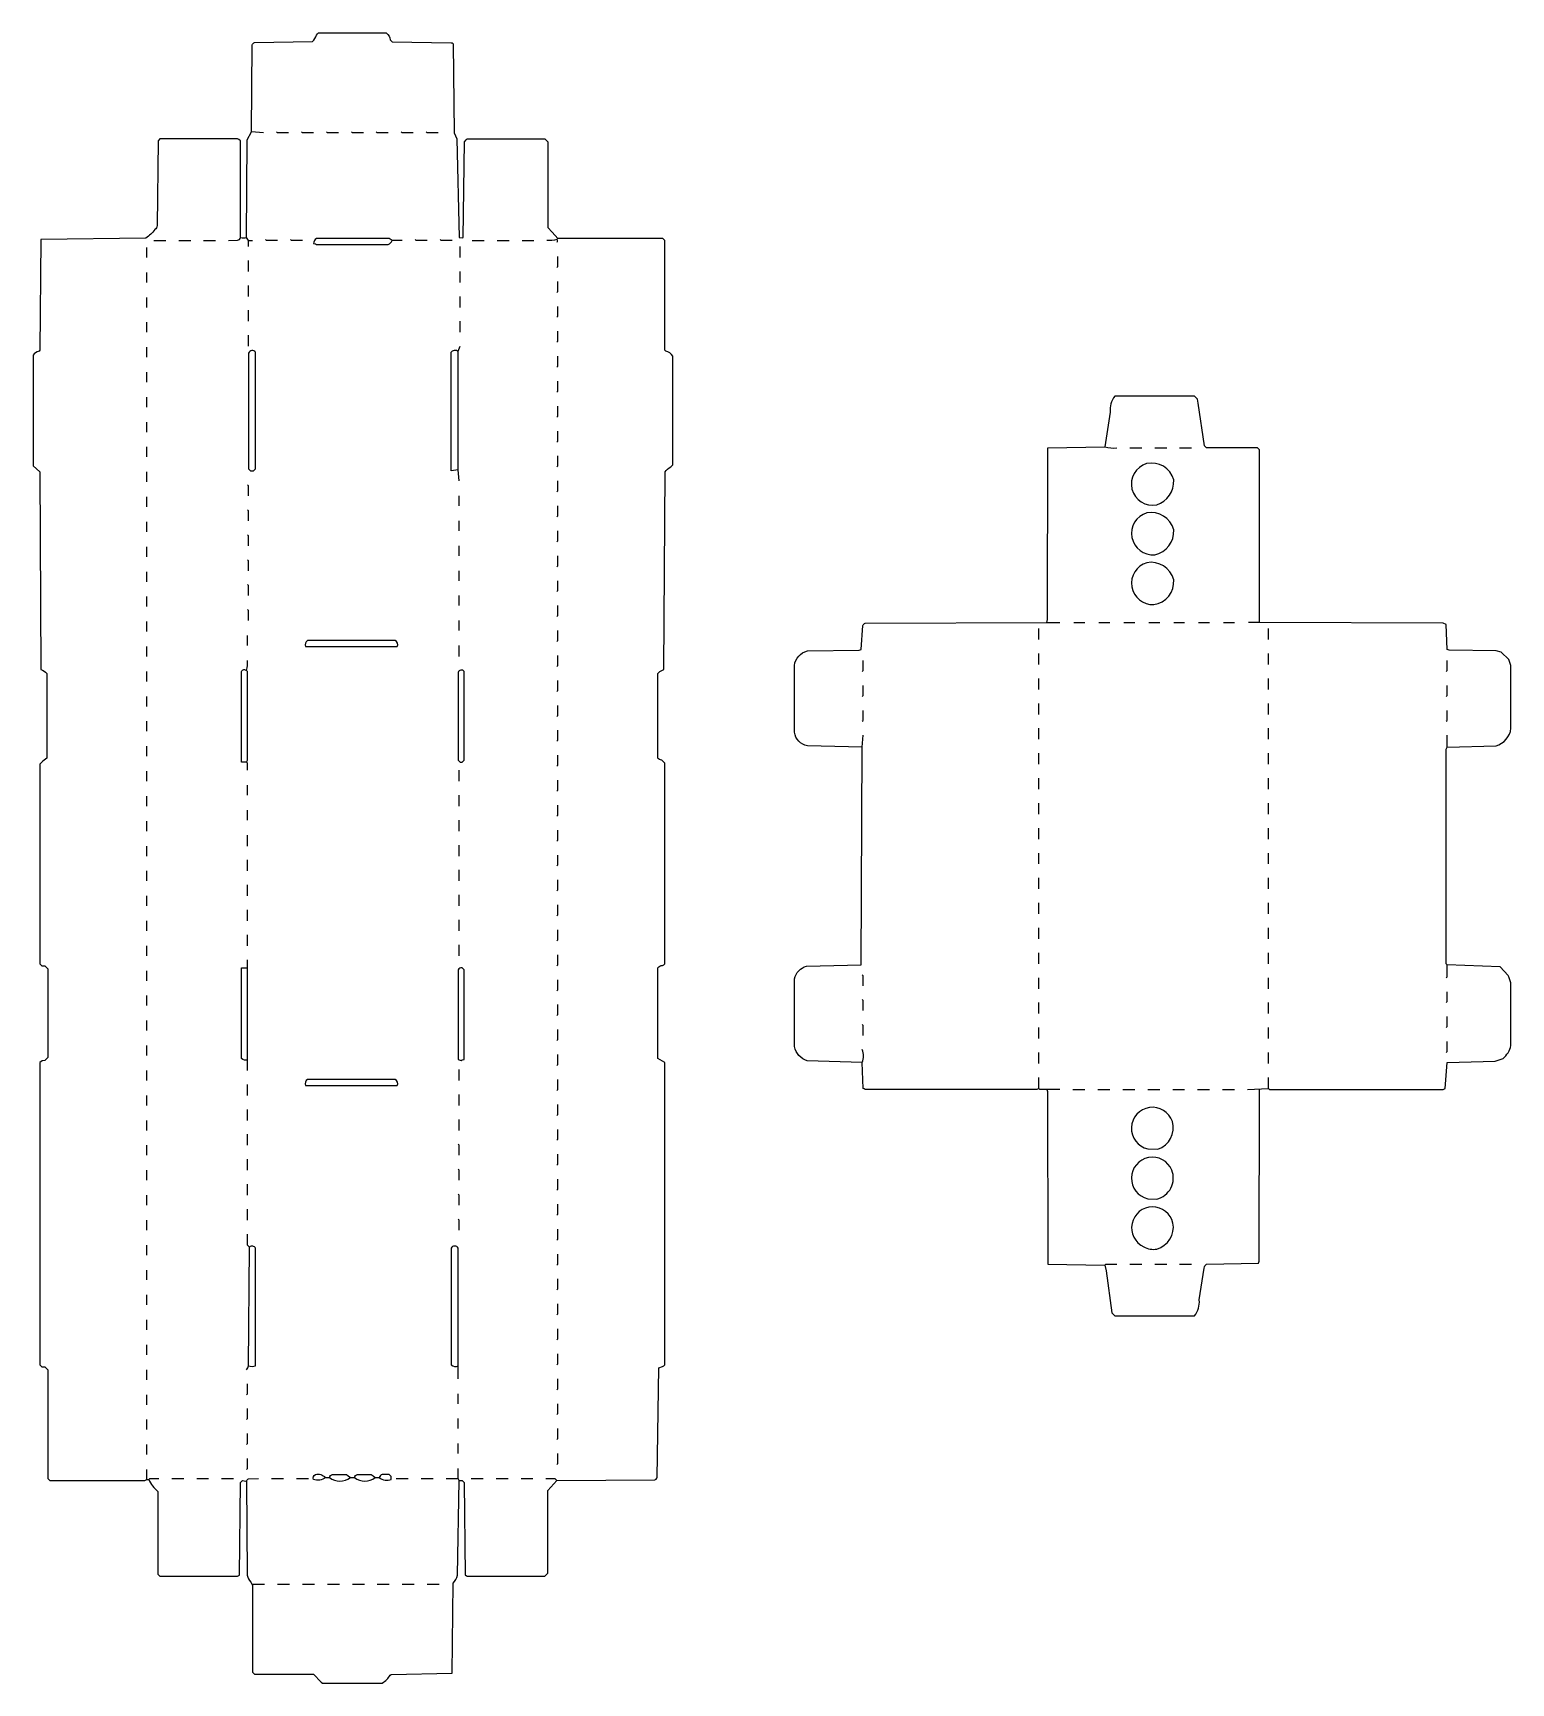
# Model space of a CAD drawing. Extents: x 76 to 1557, y 85 to 1739.
import ezdxf

# ---------------------------------------------------------------- set-up
doc = ezdxf.new("R2010")
doc.units = 0
doc.layers.get('0').update_dxf_attribs({"linetype": 'CONTINUOUS'})

msp = doc.modelspace()

# ---------------------------------------------------------------- linework, layer by layer
at = {"color": 250, "linetype": 'CONTINUOUS'}
for points in [[(292, 1525), (292, 1531), (290, 1534), (290.494899, 1631.995001), (295, 1640), (295.494254, 1726.994383, -0.234275), (298.008329, 1729.508616), (355.991671, 1730.491384, 0.134764), (360.2, 1736.9), (361, 1738), (362, 1739), (430, 1739, -0.243881), (434, 1732), (436, 1730), (495.1, 1729.2), (496, 1729), (497, 1728), (497.97755, 1639.021485), (500.545376, 1632.957217), (502.999592, 1534.020194), (506.1, 1533.7), (507.000434, 1534.020824), (508.494793, 1629.994899), (510, 1632), (511, 1633), (589, 1633), (592, 1630), (592, 1544), (596.247059, 1539.211765), (602, 1533), (601, 1532, -0.196637), (601, 1529)], [(272, 1531), (280.955446, 1531.445545, 0.41378), (284, 1534), (284, 1631), (282.1, 1632.2), (281, 1633), (203, 1633), (201.494119, 1630.994254), (200.505881, 1546.005746, -0.200187), (198, 1542, -0.112815), (188.995284, 1533.495193), (84, 1532), (83, 1421), (82, 1420, 0.180574), (76, 1416), (76, 1305), (83, 1299), (83.999898, 1101.0101, -0.086933), (90, 1097), (90, 1012), (86, 1009), (83, 1006), (83, 806), (85, 804), (88, 804), (91, 801), (91, 712), (89, 710), (88, 709), (85.088235, 708.647059), (83, 707), (83, 404), (85, 402), (88, 402), (91, 399), (91, 290), (93, 288), (188, 288), (190, 289), (192, 289), (193, 290), (202, 290)], [(284, 1534, 0.128589), (290, 1534)], [(446, 1531), (436, 1531), (433, 1533), (360, 1533, 0.236068), (357, 1528), (358.9, 1527.7), (360, 1527), (432, 1527, 0.166667), (436, 1531)], [(590, 290), (599, 290), (601, 288), (698.995001, 288.494899, 0.234802), (701.504586, 291.004504), (703, 401), (706.911765, 402.352941), (708, 403), (709, 404), (709, 707), (702, 711), (702, 802, -0.224743), (706.911765, 804.352941), (708, 805), (709, 806), (709, 1007), (706, 1010, -0.145376), (702, 1012), (702, 1097, -0.114561), (706.9, 1100.2), (708, 1101), (709.497462, 1298.997488, -0.154454), (715, 1304), (716, 1305), (717, 1306), (717, 1415, 0.208921), (710, 1420), (709, 1421), (709, 1531), (707, 1533), (602, 1533), (601, 1532, -0.075231), (591, 1531)], [(297, 1300), (298, 1301), (299, 1302), (299, 1419, 0.614436), (292, 1418), (292, 1302), (294, 1300), (297, 1300)], [(502, 1301), (495, 1300), (495, 1419, -0.449066), (502, 1420)], [(1305, 1148), (1305, 1321), (1303, 1323), (1252, 1323), (1250, 1325), (1243.384615, 1368.076923), (1243, 1372), (1240, 1375), (1160, 1375, 0.194006), (1155.42, 1358.94), (1150, 1324)], [(1092, 1148), (1092.502907, 1151.002873), (1093, 1323), (1150, 1324, 0.08251), (1162, 1323)], [(1202, 1266, 0.335696), (1219, 1291, 0.405327), (1191.9, 1307.3, 0.956776), (1202, 1266)], [(1200, 1216, 0.380854), (1219, 1241, 0.389922), (1192, 1258, 0.895514), (1200, 1216)], [(1199, 1166, 0.400459), (1219, 1191, 0.389922), (1192, 1208, 0.876508), (1199, 1166)], [(907, 1023), (852.009253, 1024.490391, -0.313774), (839, 1038), (839, 1105, -0.309278), (852.009253, 1119.509609), (903.990747, 1120.490391), (906.006897, 1121.082759), (907.479233, 1144.980831, -0.232357), (910.002717, 1147.502747), (1092, 1148), (1105, 1148)], [(1493, 1023), (1541.989805, 1024.489371, 0.303095), (1557, 1042), (1557, 1105), (1556.352941, 1106.088235), (1555, 1111), (1547.1, 1118.2), (1541.989805, 1119.510629), (1495.010195, 1120.489371), (1492.993641, 1121.079491), (1492, 1146), (1488.997312, 1147.502717), (1305, 1148), (1294, 1148)], [(441, 1124, 0.410752), (439, 1130), (351, 1130, 0.333333), (349, 1124), (441, 1124)], [(291, 1000), (291, 1007), (290, 1008), (290.2, 1008.9), (291, 1010), (291, 1099), (290, 1100, 0.075231), (291, 1110)], [(290, 1008), (285, 1008), (285, 1099, -0.524743), (290, 1100)], [(506, 1008), (507, 1009), (508, 1010), (508, 1099, 0.624332), (502, 1098), (502, 1010), (504, 1008), (506, 1008)], [(907, 707), (851.9, 708.7, -0.27723), (839, 723), (839, 791, -0.273083), (851.009085, 803.509427), (906.000084, 805.009174), (907, 1023), (908, 1035)], [(291, 710, -0.379966), (285, 711), (285, 802), (291, 802)], [(505, 709), (506.1, 709.7), (508, 710), (508, 800), (506, 802, 0.333333), (502, 800), (502, 710), (505, 709)], [(1293, 680), (1314, 681), (1315, 680), (1489, 680), (1491.006359, 681.079491), (1493, 707), (1540.989805, 708.489371), (1549, 711, 0.163427), (1557, 724), (1557, 787), (1554.8, 792.9), (1554.2, 794.1), (1546, 803), (1493, 805)], [(1105, 680), (1085, 680), (1084, 681), (1082, 680), (910, 680), (908.9, 680.7), (907.994118, 681.076471), (907, 707, 0.172027), (907, 720)], [(441, 684, 0.410752), (439, 690), (351, 690, 0.333333), (349, 684), (441, 684)], [(1150, 504), (1151.384615, 498.076923), (1157, 456), (1160, 453), (1240, 453, 0.192998), (1244.594595, 469.067568), (1249.42, 500.94, -0.185335), (1252, 505), (1303.961595, 505.998523), (1304.502907, 508.002873), (1305, 680)], [(1203, 620, 0.403337), (1217.7, 647.9, 1.698593), (1193.040984, 620.45082), (1203, 620)], [(1202, 570, 0.452333), (1217.2, 599.1, 1.640646), (1193.044554, 570.445545), (1202, 570)], [(1202, 520, 0.385653), (1218.3, 546.1, 1.59995), (1189.1, 522.2, 0.176471), (1202, 520)], [(290, 399, 0.120666), (292, 403), (293, 522), (291, 524), (291, 535)], [(292, 403, 0.187601), (299, 403), (299, 521, 0.465063), (293, 522)], [(502, 390), (502, 403), (502, 521, 0.580323), (495, 521), (495, 404, 0.33389), (502, 403)], [(290, 287), (290.494682, 193.005207, 0.09076), (294.2, 186.1), (296, 183), (296, 96), (298, 94), (357, 94), (364.9, 85.8), (366, 85), (426, 85, 0.119986), (434, 93), (435.008192, 93.50847), (496.000494, 95.022211), (497, 185, 0.108735), (501.505375, 193.005262), (503, 288), (502, 290), (502, 300)], [(192, 289, 0.115094), (201, 277), (201, 194), (203, 192), (281, 192), (283.000462, 193.021495), (284, 286), (286, 288), (289.1, 287.2), (290, 287, -0.321239), (292.040984, 289.54918), (302, 290)], [(369, 291, -0.28137), (357, 289, -0.356963), (359, 294, -0.291298), (369, 291), (373, 291, 0.340662), (394, 291)], [(373, 291, -0.226662), (376, 294), (390, 294), (391.846154, 292.769231), (394, 291), (398, 291, 0.340662), (419, 291)], [(398, 291, -0.226662), (401, 294), (415, 294), (416.846154, 292.769231), (419, 291), (423, 291, 0.28137), (435, 289), (435, 292), (433, 294), (426, 294, 0.226662), (423, 291)]]:
    msp.add_lwpolyline(points, format="xyb", dxfattribs=at)
at = {"color": 251, "linetype": 'CONTINUOUS'}
for points in [[(307, 1639), (295, 1640)], [(292, 1531), (296, 1531)], [(504, 1514), (504, 1525)], [(504, 1489), (504, 1500)], [(504, 1464), (504, 1475)], [(504, 1439), (504, 1450)], [(292, 1275), (292, 1285), (291, 1286)], [(292, 1250), (292, 1260), (291, 1261)], [(292, 1225), (292, 1235), (291, 1236)], [(292, 1200), (292, 1210), (291, 1211)], [(292, 1175), (292, 1185), (291, 1186)], [(292, 1150), (292, 1160), (291, 1161)], [(1314, 1131), (1314, 1142)], [(1314, 1106), (1314, 1117)], [(1314, 1081), (1314, 1092)], [(1314, 1056), (1314, 1067)], [(1314, 1031), (1314, 1042)], [(1314, 1006), (1314, 1017)], [(1314, 981), (1314, 992)], [(1314, 956), (1314, 967)], [(1314, 931), (1314, 942)], [(1314, 906), (1314, 917)], [(1314, 881), (1314, 892)], [(1314, 856), (1314, 867)], [(1314, 831), (1314, 842)], [(1314, 806), (1314, 817)], [(908, 784), (908, 794), (907, 795)], [(1314, 781), (1314, 792)], [(908, 759), (908, 769), (907, 770)], [(1314, 756), (1314, 767)], [(908, 734), (908, 744), (907, 745)], [(1314, 731), (1314, 742)], [(1314, 706), (1314, 717)], [(1118, 680), (1130, 680)], [(1143, 680), (1155, 680)], [(1168, 680), (1180, 680)], [(1193, 680), (1205, 680)], [(1218, 680), (1230, 680)], [(1243, 680), (1255, 680)], [(1268, 680), (1280, 680)], [(1314, 681), (1314, 692)], [(503, 664), (503, 675)], [(503, 639), (503, 650)], [(503, 614), (503, 624), (502, 625)], [(503, 589), (503, 599), (502, 600)], [(503, 564), (503, 574), (502, 575)], [(503, 539), (503, 549), (502, 550)], [(215, 290), (227, 290)], [(240, 290), (252, 290)], [(265, 290), (277, 290)], [(315, 290), (327, 290)], [(340, 290), (352, 290)], [(440, 290), (452, 290)], [(465, 290), (477, 290)], [(490, 290), (502, 290)], [(515, 290), (527, 290)], [(540, 290), (552, 290)], [(565, 290), (577, 290)]]:
    msp.add_lwpolyline(points, dxfattribs=at)
at = {"color": 252, "linetype": 'CONTINUOUS'}
for points in [[(332, 1639), (321, 1639), (320, 1640)], [(357, 1639), (346, 1639), (345, 1640)], [(382, 1639), (371, 1639), (370, 1640)], [(407, 1639), (396, 1639), (395, 1640)], [(432, 1639), (421, 1639), (420, 1640)], [(457, 1639), (446, 1639), (445, 1640)], [(482, 1639), (471, 1639), (470, 1640)], [(321, 1531), (310, 1531), (309, 1532)], [(346, 1531), (335, 1531), (334, 1532)], [(471, 1531), (460, 1531), (459, 1532)], [(496, 1531), (485, 1531), (484, 1532)], [(601, 1504), (602, 1505), (602, 1515)], [(601, 1479), (602, 1480), (602, 1490)], [(601, 1454), (602, 1455), (602, 1465)], [(601, 1429), (602, 1430), (602, 1440)], [(601, 1404), (602, 1405), (602, 1415)], [(601, 1379), (602, 1380), (602, 1390)], [(601, 1354), (602, 1355), (602, 1365)], [(601, 1329), (602, 1330), (602, 1340)], [(601, 1304), (602, 1305), (602, 1315)], [(601, 1279), (602, 1280), (602, 1290)], [(601, 1254), (602, 1255), (602, 1265)], [(601, 1229), (602, 1230), (602, 1240)], [(601, 1204), (602, 1205), (602, 1215)], [(601, 1179), (602, 1180), (602, 1190)], [(601, 1154), (602, 1155), (602, 1165)], [(601, 1129), (602, 1130), (602, 1140)], [(601, 1104), (602, 1105), (602, 1115)], [(907, 1099), (908, 1100), (908, 1110)], [(1492, 1099), (1493, 1100), (1493, 1110)], [(601, 1079), (602, 1080), (602, 1090)], [(907, 1074), (908, 1075), (908, 1085)], [(1492, 1074), (1493, 1075), (1493, 1085)], [(601, 1054), (602, 1055), (602, 1065)], [(907, 1049), (908, 1050), (908, 1060)], [(1492, 1049), (1493, 1050), (1493, 1060)], [(601, 1029), (602, 1030), (602, 1040)], [(601, 1004), (602, 1005), (602, 1015)], [(601, 979), (602, 980), (602, 990)], [(601, 954), (602, 955), (602, 965)], [(601, 929), (602, 930), (602, 940)], [(601, 904), (602, 905), (602, 915)], [(601, 879), (602, 880), (602, 890)], [(601, 854), (602, 855), (602, 865)], [(601, 829), (602, 830), (602, 840)], [(601, 804), (602, 805), (602, 815)], [(601, 779), (602, 780), (602, 790)], [(1492, 767), (1493, 768), (1493, 778)], [(601, 754), (602, 755), (602, 765)], [(1492, 742), (1493, 743), (1493, 753)], [(601, 729), (602, 730), (602, 740)], [(1492, 717), (1493, 718), (1493, 728)], [(601, 704), (602, 705), (602, 715)], [(601, 679), (602, 680), (602, 690)], [(601, 654), (602, 655), (602, 665)], [(601, 629), (602, 630), (602, 640)], [(601, 604), (602, 605), (602, 615)], [(601, 579), (602, 580), (602, 590)], [(601, 554), (602, 555), (602, 565)], [(601, 529), (602, 530), (602, 540)], [(601, 504), (602, 505), (602, 515)], [(601, 479), (602, 480), (602, 490)], [(601, 454), (602, 455), (602, 465)], [(601, 429), (602, 430), (602, 440)], [(601, 404), (602, 405), (602, 415)], [(290, 374), (291, 375), (291, 385)], [(601, 379), (602, 380), (602, 390)], [(601, 354), (602, 355), (602, 365)], [(290, 349), (291, 350), (291, 360)], [(290, 324), (291, 325), (291, 335)], [(601, 329), (602, 330), (602, 340)], [(601, 304), (602, 305), (602, 315)], [(290, 299), (291, 300), (291, 310)]]:
    msp.add_lwpolyline(points, dxfattribs=at)
at = {"color": 250, "linetype": 'CONTINUOUS'}
for points in [[(190, 1514), (190, 1524)], [(197, 1531), (209, 1531)], [(222, 1531), (234, 1531)], [(247, 1531), (259, 1531)], [(516, 1531), (528, 1531)], [(541, 1531), (553, 1531)], [(566, 1531), (578, 1531)], [(292, 1500), (292, 1511)], [(190, 1489), (190, 1499)], [(190, 1464), (190, 1474)], [(292, 1475), (292, 1486)], [(292, 1450), (292, 1461)], [(190, 1439), (190, 1449)], [(190, 1414), (190, 1424)], [(292, 1425), (292, 1436)], [(503, 1290), (502, 1301), (502, 1420), (504, 1425)], [(190, 1389), (190, 1399)], [(190, 1364), (190, 1374)], [(190, 1339), (190, 1349)], [(190, 1314), (190, 1324)], [(1175, 1323), (1187, 1323)], [(1200, 1323), (1212, 1323)], [(1225, 1323), (1237, 1323)], [(190, 1289), (190, 1299)], [(190, 1264), (190, 1274)], [(503, 1265), (503, 1275)], [(190, 1239), (190, 1249)], [(503, 1240), (503, 1250)], [(190, 1214), (190, 1224)], [(503, 1215), (503, 1225)], [(190, 1189), (190, 1199)], [(503, 1190), (503, 1200)], [(503, 1165), (503, 1175)], [(190, 1164), (190, 1174)], [(190, 1139), (190, 1149)], [(503, 1140), (503, 1150)], [(1084, 1131), (1084, 1142)], [(1119, 1148), (1130, 1148)], [(1144, 1148), (1155, 1148)], [(1169, 1148), (1180, 1148)], [(1194, 1148), (1205, 1148)], [(1219, 1148), (1230, 1148)], [(1244, 1148), (1255, 1148)], [(1269, 1148), (1280, 1148)], [(291, 1125), (291, 1135)], [(503, 1114), (503, 1125)], [(190, 1114), (190, 1124)], [(1084, 1106), (1084, 1117)], [(190, 1089), (190, 1099)], [(1084, 1081), (1084, 1092)], [(190, 1064), (190, 1074)], [(1084, 1056), (1084, 1067)], [(190, 1039), (190, 1049)], [(1084, 1031), (1084, 1042)], [(1492, 792), (1493, 793), (1493, 805), (1492, 806), (1492, 1021), (1493, 1023), (1493, 1035)], [(190, 1014), (190, 1024)], [(1084, 1006), (1084, 1017)], [(190, 989), (190, 999)], [(503, 989), (503, 1000)], [(291, 975), (291, 985)], [(1084, 981), (1084, 992)], [(190, 964), (190, 974)], [(291, 950), (291, 960)], [(503, 964), (503, 975)], [(1084, 956), (1084, 967)], [(190, 939), (190, 949)], [(503, 939), (503, 950)], [(291, 924), (291, 935)], [(1084, 931), (1084, 942)], [(190, 914), (190, 924)], [(291, 899), (291, 910)], [(503, 914), (503, 925)], [(1084, 906), (1084, 917)], [(190, 889), (190, 899)], [(503, 889), (503, 900)], [(291, 874), (291, 885)], [(1084, 881), (1084, 892)], [(190, 864), (190, 874)], [(503, 864), (503, 875)], [(1084, 856), (1084, 867)], [(190, 839), (190, 849)], [(291, 849), (291, 860)], [(503, 839), (503, 850)], [(291, 824), (291, 835)], [(1084, 831), (1084, 842)], [(190, 814), (190, 824)], [(503, 814), (503, 825)], [(1084, 806), (1084, 817)], [(190, 789), (190, 799)], [(291, 699), (291, 710), (291, 802), (291, 810)], [(1084, 781), (1084, 792)], [(190, 764), (190, 774)], [(1084, 756), (1084, 767)], [(190, 739), (190, 749)], [(1084, 731), (1084, 742)], [(190, 714), (190, 724)], [(1084, 706), (1084, 717)], [(190, 689), (190, 699)], [(503, 689), (503, 700)], [(291, 674), (291, 685)], [(1084, 681), (1084, 692)], [(1092, 680), (1092.50289, 677.997143), (1093, 505), (1150, 504), (1151, 505), (1162, 505)], [(190, 664), (190, 674)], [(190, 639), (190, 649)], [(291, 649), (291, 660)], [(291, 624), (291, 635)], [(190, 614), (190, 624)], [(190, 589), (190, 599)], [(291, 599), (291, 610)], [(291, 574), (291, 585)], [(190, 564), (190, 574)], [(190, 539), (190, 549)], [(291, 549), (291, 560)], [(190, 514), (190, 524)], [(190, 489), (190, 499)], [(1175, 505), (1187, 505)], [(1200, 505), (1212, 505)], [(1225, 505), (1237, 505)], [(190, 464), (190, 474)], [(190, 439), (190, 449)], [(190, 414), (190, 424)], [(190, 389), (190, 399)], [(190, 364), (190, 374)], [(502, 365), (502, 375)], [(190, 339), (190, 349)], [(502, 340), (502, 350)], [(190, 314), (190, 324)], [(502, 315), (502, 325)], [(190, 289), (190, 299)], [(503, 288), (506, 288), (508, 286), (508.999538, 193.021495), (509.9, 192.7), (511, 192), (589, 192), (591, 194), (592, 195), (592, 278), (601, 288)], [(296, 183), (297, 184), (308, 184)], [(321, 184), (333, 184)], [(346, 184), (358, 184)], [(371, 184), (383, 184)], [(396, 184), (408, 184)], [(421, 184), (433, 184)], [(446, 184), (458, 184)], [(471, 184), (483, 184)]]:
    msp.add_lwpolyline(points, dxfattribs=at)

doc.saveas('drawing.dxf')
